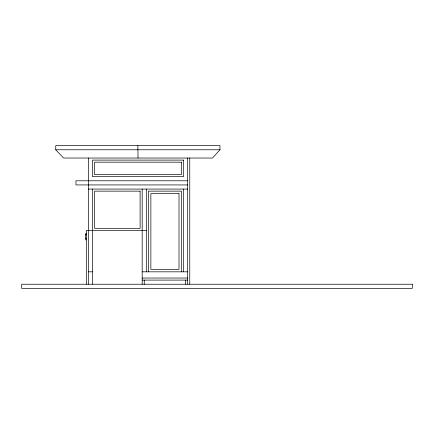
<?xml version="1.0" encoding="UTF-8"?>
<svg xmlns="http://www.w3.org/2000/svg" width="434" height="434" viewBox="0 0 434 434"><rect width="100%" height="100%" fill="white"/><g stroke="black" fill="none" stroke-linecap="round" stroke-linejoin="round"><path stroke-width="0.65" d="M219.967 149.763L212.519 158.036L63.559 158.036L55.742 149.763L55.742 145.623L219.967 145.623L219.967 149.763L55.742 149.763M187.689 180.794L75.972 180.794L75.972 184.933L187.689 184.933M88.384 189.072L187.689 189.072M146.312 230.449L86.317 230.449L86.317 284.237M86.317 233.595L85.699 233.595L85.699 239.861L86.317 239.861M85.699 234.675L86.317 234.675M85.699 234.886L86.317 234.886M85.699 238.228L86.317 238.228M88.384 271.825L92.426 271.825M142.271 271.825L187.689 271.825M142.178 278.031L187.689 278.031M142.178 280.098L187.689 280.098M138.039 158.036L137.855 145.623M189.761 157.992L189.761 284.237M187.689 157.981L187.689 284.237M185.622 280.098L185.622 284.237M183.555 189.072L183.555 271.825M181.483 271.825L181.483 191.139L148.385 191.139L148.385 271.825M146.312 189.072L146.312 271.825M144.245 280.098L144.245 284.237M142.178 189.072L142.178 284.237M92.523 189.072L92.523 284.237M88.384 157.981L88.384 284.237M183.555 160.108L92.523 160.108L92.523 176.66L183.555 176.66L183.555 160.108M181.483 162.175L94.59 162.175L94.59 174.587L181.483 174.587L181.483 162.175M140.106 191.139L94.59 191.139L94.59 228.376L140.106 228.376L140.106 191.139M179.003 193.624L150.864 193.624L150.864 269.34L179.003 269.34L179.003 193.624M412.3 284.237L21.7 284.237L21.7 288.377L412.3 288.377L412.3 284.237"/></g></svg>
